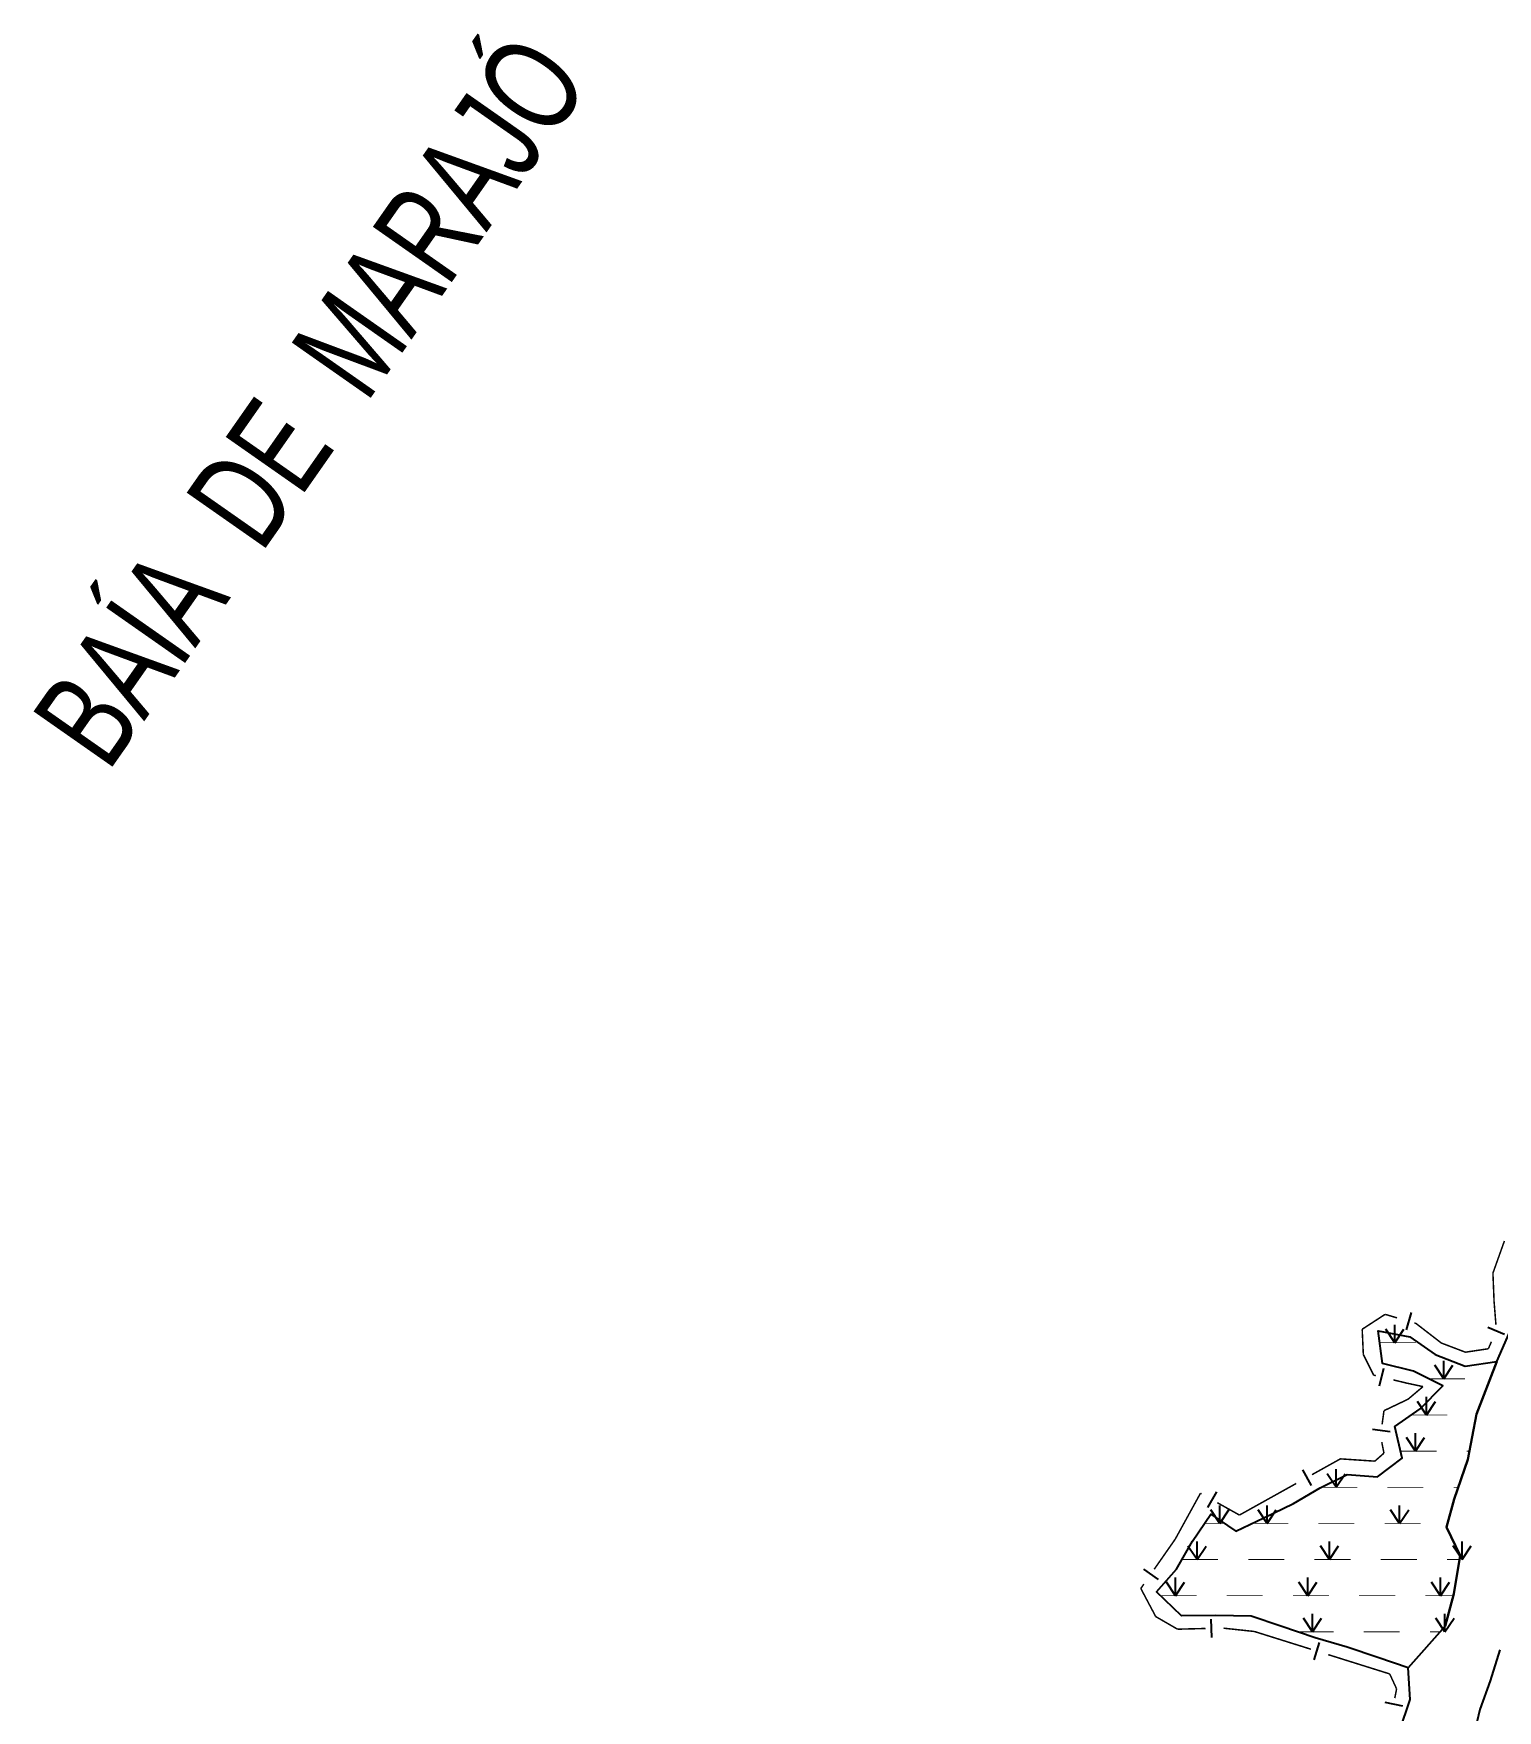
# Model space of a CAD drawing. Extents: x 209193 to 212081, y 4877574 to 4880493.
# Drawn here: x 209545.9 to 209788.9, y 4878682 to 4878960.4 of the extents above; entities that cross this region are included whole.
import ezdxf

# ---------------------------------------------------------------- set-up
doc = ezdxf.new("R2010")
doc.units = 0
doc.header["$LTSCALE"] = 1.5
doc.header["$MEASUREMENT"] = 0
doc.linetypes.add('TRACO_00', pattern=[10, -10])
for name, color, linetype in [('HD-ALAGADO-BREJO', 170, 'CONTINUOUS'), ('HD-CURSO-PERENE', 170, 'CONTINUOUS'), ('HD-PRAIA', 251, 'CONTINUOUS'), ('HD-TXT-PERENE', 170, 'CONTINUOUS'), ('LM-LIM-SETORES-BAIRROS', 250, 'CONTINUOUS')]:
    doc.layers.add(name, color=color, linetype=linetype)
doc.styles.add('ARIAL', font='ARIAL.SHX')

# ---------------------------------------------------------------- blocks, each defined once
blk = doc.blocks.new('*X10')
at = {"layer": 'HD-ALAGADO-BREJO'}
for points in [[(209771.903589, 4878743.056813), (209771.903059, 4878746.056813)], [(209771.903589, 4878743.056813), (209770.403192, 4878745.306548)], [(209771.903589, 4878743.056813), (209773.403192, 4878745.307078)], [(209780.060992, 4878737.056772), (209780.060571, 4878740.056771)], [(209780.060992, 4878737.056772), (209778.560676, 4878739.306561)], [(209780.060992, 4878737.056772), (209781.560676, 4878739.306982)], [(209777.143711, 4878731.056699), (209775.643404, 4878733.306495)], [(209777.143711, 4878731.056699), (209777.143302, 4878734.056699)], [(209777.143711, 4878731.056699), (209778.643404, 4878733.306904)], [(209775.354895, 4878725.056638), (209773.854597, 4878727.30644)], [(209775.354895, 4878725.056638), (209775.354497, 4878728.056638)], [(209775.354895, 4878725.056638), (209776.854597, 4878727.306837)], [(209762.159057, 4878719.056378), (209760.658845, 4878721.306237)], [(209762.159057, 4878719.056378), (209762.158775, 4878722.056378)], [(209762.159057, 4878719.056378), (209763.658845, 4878721.306519)], [(209742.832025, 4878713.056531), (209741.331471, 4878715.306162)], [(209742.832025, 4878713.056531), (209742.831287, 4878716.056531)], [(209742.832025, 4878713.056531), (209744.331471, 4878715.3069)], [(209750.70588, 4878713.056193), (209749.205702, 4878715.306074)], [(209750.70588, 4878713.056193), (209750.705643, 4878716.056193)], [(209750.70588, 4878713.056193), (209752.205702, 4878715.306311)], [(209772.70588, 4878713.057934), (209771.205702, 4878715.307815)], [(209772.70588, 4878713.057934), (209772.705643, 4878716.057934)], [(209772.70588, 4878713.057934), (209774.205702, 4878715.308053)], [(209739.058182, 4878707.056012), (209737.558032, 4878709.305912)], [(209739.058182, 4878707.056012), (209739.057982, 4878710.056012)], [(209739.058182, 4878707.056012), (209740.558032, 4878709.306112)], [(209761.058182, 4878707.057478), (209759.558032, 4878709.307378)], [(209761.058182, 4878707.057478), (209761.057982, 4878710.057478)], [(209761.058182, 4878707.057478), (209762.558032, 4878709.307578)], [(209783.058181, 4878707.058944), (209781.558032, 4878709.308844)], [(209783.058181, 4878707.058944), (209783.057982, 4878710.058944)], [(209783.058181, 4878707.058944), (209784.558032, 4878709.309043)], [(209735.476524, 4878701.055939), (209735.47633, 4878704.055939)], [(209757.476524, 4878701.057367), (209757.47633, 4878704.057367)], [(209779.476524, 4878701.058794), (209779.47633, 4878704.058794)], [(209735.476524, 4878701.055939), (209733.976378, 4878703.305841)], [(209735.476524, 4878701.055939), (209736.976378, 4878703.306036)], [(209757.476524, 4878701.057367), (209755.976378, 4878703.307269)], [(209757.476524, 4878701.057367), (209758.976378, 4878703.307464)], [(209779.476524, 4878701.058794), (209777.976378, 4878703.308697)], [(209779.476524, 4878701.058794), (209780.976378, 4878703.308892)], [(209758.233098, 4878695.056202), (209756.73289, 4878697.306064)], [(209758.233098, 4878695.056202), (209758.232821, 4878698.056202)], [(209758.233098, 4878695.056202), (209759.73289, 4878697.306341)], [(209780.233098, 4878695.058235), (209778.73289, 4878697.308096)], [(209780.233098, 4878695.058235), (209780.232821, 4878698.058235)], [(209780.233098, 4878695.058235), (209781.73289, 4878697.308373)]]:
    blk.add_lwpolyline(points, dxfattribs=at)
at = {"layer": 'HD-ALAGADO-BREJO', "const_width": 0.13}
for points in [[(209769.403589, 4878743.056372), (209770.403589, 4878743.056548)], [(209770.403589, 4878743.056548), (209775.403589, 4878743.057432)], [(209777.560992, 4878737.05642), (209778.560992, 4878737.056561)], [(209778.560992, 4878737.056561), (209783.560992, 4878737.057263)], [(209774.643711, 4878731.056358), (209775.643711, 4878731.056495)], [(209775.643711, 4878731.056495), (209780.643711, 4878731.057176)], [(209772.854895, 4878725.056307), (209773.854895, 4878725.05644)], [(209773.854895, 4878725.05644), (209778.854895, 4878725.057102)], [(209783.854895, 4878725.057764), (209784.320021, 4878725.056422)], [(209759.659057, 4878719.056142), (209760.659057, 4878719.056237)], [(209760.659057, 4878719.056237), (209765.659057, 4878719.056708)], [(209770.659057, 4878719.057179), (209776.659057, 4878719.057744)], [(209781.659057, 4878719.058215), (209782.44135, 4878719.05637)], [(209740.332025, 4878713.055916), (209741.332025, 4878713.056162)], [(209741.332025, 4878713.056162), (209743.332025, 4878713.056654)], [(209743.332025, 4878713.056654), (209743.64222, 4878713.055949)], [(209748.20588, 4878713.055995), (209749.20588, 4878713.056074)], [(209749.20588, 4878713.056074), (209754.20588, 4878713.05647)], [(209759.20588, 4878713.056865), (209765.20588, 4878713.05734)], [(209770.20588, 4878713.057736), (209771.20588, 4878713.057815)], [(209771.20588, 4878713.057815), (209776.20588, 4878713.058211)], [(209736.558182, 4878707.055845), (209737.558182, 4878707.055912)], [(209737.558182, 4878707.055912), (209742.558182, 4878707.056245)], [(209747.558182, 4878707.056578), (209753.558182, 4878707.056978)], [(209758.558182, 4878707.057311), (209759.558182, 4878707.057378)], [(209759.558182, 4878707.057378), (209764.558182, 4878707.057711)], [(209769.558182, 4878707.058044), (209775.558182, 4878707.058444)], [(209780.558181, 4878707.058777), (209781.558181, 4878707.058844)], [(209781.558181, 4878707.058844), (209782.558181, 4878707.05891)], [(209782.558181, 4878707.05891), (209782.650447, 4878707.056306)], [(209732.976524, 4878701.055777), (209733.976524, 4878701.055841)], [(209733.976524, 4878701.055841), (209738.976524, 4878701.056166)], [(209743.976524, 4878701.05649), (209749.976524, 4878701.05688)], [(209754.976524, 4878701.057204), (209755.976524, 4878701.057269)], [(209755.976524, 4878701.057269), (209760.976524, 4878701.057594)], [(209765.976524, 4878701.057918), (209771.976524, 4878701.058308)], [(209776.976524, 4878701.058632), (209777.976524, 4878701.058697)], [(209777.976524, 4878701.058697), (209780.976524, 4878701.058892)], [(209780.976524, 4878701.058892), (209781.613377, 4878701.056263)], [(209755.733098, 4878695.055971), (209756.733098, 4878695.056064)], [(209756.733098, 4878695.056064), (209761.733098, 4878695.056525)], [(209766.733098, 4878695.056987), (209772.733098, 4878695.057542)], [(209777.733098, 4878695.058004), (209778.733098, 4878695.058096)], [(209778.733098, 4878695.058096), (209779.439666, 4878695.056208)]]:
    blk.add_lwpolyline(points, dxfattribs=at)

msp = doc.modelspace()

# ---------------------------------------------------------------- linework, layer by layer
at = {"layer": 'HD-ALAGADO-BREJO', "linetype": 'TRACO_00'}
msp.add_polyline3d([(209774.09369, 4878689.056122, 2.453568), (209769.103661, 4878690.775618, 2.474017), (209763.993631, 4878692.535103, 2.474017), (209758.653521, 4878694.034642, 2.474017), (209752.993495, 4878696.014064, 2.474017), (209748.053455, 4878697.663578, 2.474017), (209742.172973, 4878697.763422, 2.474017), (209736.502476, 4878697.723303, 2.474017), (209732.303039, 4878701.692306, 2.474017), (209735.624196, 4878705.44153, 2.474017), (209738.325514, 4878710.110531, 2.474017), (209741.376818, 4878714.589582, 2.474017), (209745.526521, 4878711.780314, 2.474017), (209750.167433, 4878713.989917, 2.474017), (209755.058407, 4878716.369488, 2.474017), (209759.499395, 4878718.978996, 2.474017), (209764.010289, 4878721.158603, 2.474017), (209769.01064, 4878720.818793, 2.474017), (209773.121707, 4878723.888189, 2.474017), (209771.922824, 4878729.13697, 2.474017), (209776.103869, 4878732.086394, 2.474017), (209779.865076, 4878735.885617, 2.474017), (209775.025232, 4878738.344949, 2.474017), (209769.835084, 4878739.62454, 2.474017), (209769.156281, 4878745.023299, 2.474017), (209774.396506, 4878744.053638, 2.474017), (209778.616187, 4878741.124399, 2.474017), (209783.55616, 4878739.184951, 2.474017), (209788.856785, 4878739.914905, 2.402446), (209785.484466, 4878731.186811, 2.289978), (209784.05259, 4878723.648491, 2.330875), (209781.740859, 4878717.059935, 2.330875), (209780.479674, 4878712.430957, 2.330875), (209782.75877, 4878707.702083, 2.330875), (209781.697207, 4878701.373496, 2.3411), (209780.275834, 4878695.994686, 2.3411)], close=True, dxfattribs=at)
at = {"layer": 'HD-CURSO-PERENE', "linetype": 'Continuous'}
msp.add_polyline3d([(209772.671128, 4878678.568471, 2.197958), (209774.432498, 4878683.807322, 2.197958), (209774.09369, 4878689.056122, 2.197958), (209769.103661, 4878690.775618, 2.197958), (209763.993631, 4878692.535103, 2.197958), (209758.653521, 4878694.034642, 2.197958), (209752.993495, 4878696.014064, 2.197958), (209748.053455, 4878697.663578, 2.197958), (209742.172973, 4878697.763422, 2.197958), (209736.502476, 4878697.723303, 2.197958), (209732.303039, 4878701.692306, 2.197958), (209735.624196, 4878705.44153, 2.197958), (209738.325514, 4878710.110531, 2.197958), (209741.376818, 4878714.589582, 2.197958), (209745.526521, 4878711.780314, 2.197958), (209750.167433, 4878713.989917, 2.197958), (209755.058407, 4878716.369488, 2.197958), (209759.499395, 4878718.978996, 2.197958), (209764.010289, 4878721.158603, 2.197958), (209769.01064, 4878720.818793, 2.197958), (209773.121707, 4878723.888189, 2.197958), (209771.922824, 4878729.13697, 2.197958), (209776.103869, 4878732.086394, 2.197958), (209779.865076, 4878735.885617, 2.197958), (209775.025232, 4878738.344949, 2.197958), (209769.835084, 4878739.62454, 2.197958), (209769.156281, 4878745.023299, 2.197958), (209774.396506, 4878744.053638, 2.197958), (209778.616187, 4878741.124399, 2.197958), (209783.55616, 4878739.184951, 2.197958), (209788.856785, 4878739.914905, 2.197958), (209791.008128, 4878744.893823, 2.197958)], dxfattribs=at)
at = {"layer": 'HD-PRAIA', "linetype": 'Continuous'}
for points in [[(209772.671128, 4878678.568471, 2.197958), (209774.432498, 4878683.807322, 2.197958), (209774.09369, 4878689.056122, 2.197958), (209780.275834, 4878695.994686, 2.3411), (209781.697207, 4878701.373496, 2.3411), (209782.75877, 4878707.702083, 2.330875), (209780.479674, 4878712.430957, 2.330875), (209781.740859, 4878717.059935, 2.330875), (209784.05259, 4878723.648491, 2.330875), (209785.484466, 4878731.186811, 2.289978), (209788.856785, 4878739.914905, 2.197958), (209791.008128, 4878744.893823, 2.197958)], [(209789.345695, 4878692.045788, 3.414665), (209787.744364, 4878686.916916, 3.394216), (209786.003106, 4878682.14796, 3.40444), (209785.537396, 4878680.078723, 3.40444)]]:
    msp.add_polyline3d(points, dxfattribs=at)
at = {"layer": 'LM-LIM-SETORES-BAIRROS', "const_width": 0.25}
for points in [[(209790.098948, 4878759.96142), (209788.32981, 4878755.007835)], [(209788.32981, 4878755.007835), (209788.194388, 4878754.628653)], [(209788.194388, 4878754.628653), (209788.378136, 4878750.034966)], [(209788.378136, 4878750.034966), (209788.384844, 4878749.867255)], [(209788.384844, 4878749.867255), (209788.69044, 4878746.047304)], [(209766.988762, 4878745.625441), (209766.48241, 4878745.296312)], [(209770.291529, 4878747.772239), (209766.988762, 4878745.625441)], [(209770.349859, 4878747.754956), (209770.291529, 4878747.772239)], [(209772.267455, 4878747.18678), (209770.349859, 4878747.754956)], [(209775.43384, 4878746.248592), (209775.143849, 4878746.334515)], [(209775.985799, 4878745.822078), (209775.43384, 4878746.248592)], [(209779.623871, 4878743.010841), (209775.985799, 4878745.822078)], [(209766.48241, 4878745.296312), (209766.636618, 4878741.903734)], [(209779.999838, 4878742.867616), (209779.623871, 4878743.010841)], [(209783.623446, 4878741.487193), (209779.999838, 4878742.867616)], [(209787.941856, 4878743.222654), (209787.541037, 4878742.306497)], [(209766.636618, 4878741.903734), (209766.672866, 4878741.106281)], [(209766.672866, 4878741.106281), (209768.104721, 4878738.242572)], [(209783.744451, 4878741.505343), (209783.623446, 4878741.487193)], [(209787.432565, 4878742.058561), (209783.744451, 4878741.505343)], [(209787.541037, 4878742.306497), (209787.432565, 4878742.058561)], [(209768.104721, 4878738.242572), (209768.38697, 4878737.678074)], [(209768.38697, 4878737.678074), (209768.745543, 4878737.591522)], [(209771.66179, 4878736.8876), (209773.605954, 4878736.418319)], [(209773.605954, 4878736.418319), (209773.910192, 4878736.344883)], [(209773.910192, 4878736.344883), (209776.537571, 4878735.781873)], [(209776.576576, 4878735.773515), (209774.316869, 4878733.861455)], [(209776.537571, 4878735.781873), (209776.576576, 4878735.773515)], [(209770.101073, 4878731.77394), (209769.792087, 4878729.508041)], [(209770.744931, 4878732.080539), (209770.101073, 4878731.77394)], [(209774.100648, 4878733.678499), (209770.744931, 4878732.080539)], [(209774.316869, 4878733.861455), (209774.100648, 4878733.678499)], [(209769.737208, 4878726.546395), (209769.933324, 4878725.565814)], [(209762.863747, 4878723.77479), (209758.151325, 4878721.150828)], [(209763.468695, 4878723.734461), (209762.863747, 4878723.77479)], [(209768.577426, 4878723.393878), (209763.468695, 4878723.734461)], [(209769.23964, 4878723.973315), (209768.577426, 4878723.393878)], [(209770.101073, 4878724.72707), (209769.23964, 4878723.973315)], [(209769.933324, 4878725.565814), (209770.101073, 4878724.72707)], [(209739.628122, 4878718.061112), (209735.872759, 4878711.23318)], [(209739.809238, 4878717.9599), (209739.628122, 4878718.061112)], [(209755.53026, 4878719.691371), (209746.793374, 4878714.826514)], [(209746.103624, 4878714.442449), (209742.428068, 4878716.496436)], [(209746.793374, 4878714.826514), (209746.103624, 4878714.442449)], [(209735.438091, 4878710.442874), (209731.948901, 4878705.441701)], [(209735.872759, 4878711.23318), (209735.438091, 4878710.442874)], [(209730.232356, 4878702.98132), (209729.724413, 4878702.253268)], [(209729.724413, 4878702.253268), (209732.120614, 4878697.73735)], [(209732.120614, 4878697.73735), (209732.20034, 4878697.587097)], [(209732.20034, 4878697.587097), (209735.514841, 4878695.668176)], [(209735.514841, 4878695.668176), (209735.819003, 4878695.492082)], [(209735.819003, 4878695.492082), (209740.466016, 4878695.611239)], [(209743.46386, 4878695.65928), (209748.435406, 4878695.126613)], [(209748.435406, 4878695.126613), (209748.579551, 4878695.11117)], [(209748.579551, 4878695.11117), (209757.983139, 4878692.162587)], [(209760.845714, 4878691.265), (209770.387632, 4878688.273043)], [(209770.387632, 4878688.273043), (209771.053353, 4878688.0643)], [(209771.053353, 4878688.0643), (209772.018159, 4878685.973887)], [(209772.196089, 4878685.588373), (209771.894382, 4878684.042127)], [(209772.018159, 4878685.973887), (209772.196089, 4878685.588373)]]:
    msp.add_lwpolyline(points, dxfattribs=at)
at = {"layer": 'LM-LIM-SETORES-BAIRROS'}
for points in [[(209774.611184, 4878748.056801), (209773.758919, 4878745.180406)], [(209787.369257, 4878745.656197), (209790.117729, 4878744.453741)], [(209769.365665, 4878735.898758), (209770.069586, 4878738.815005)], [(209768.170729, 4878728.71988), (209771.14322, 4878728.314541)], [(209756.547908, 4878721.974875), (209758.007365, 4878719.353809)], [(209742.286857, 4878718.293673), (209740.823393, 4878715.674842)], [(209730.146529, 4878705.479846), (209732.60691, 4878703.763302)], [(209741.504137, 4878694.137365), (209741.427238, 4878697.136379)], [(209758.488537, 4878690.432104), (209759.386124, 4878693.294679)], [(209770.230636, 4878683.347902), (209773.175108, 4878682.773371)]]:
    msp.add_lwpolyline(points, dxfattribs=at)

# ---------------------------------------------------------------- block references
at = {"layer": 'HD-ALAGADO-BREJO'}
msp.add_blockref('*X10', (0, 0), dxfattribs=at)

# ---------------------------------------------------------------- texts
at = {"layer": 'HD-TXT-PERENE', "style": 'ARIAL', "width": 0.7}
msp.add_text('BAÍA  DE  MARAJÓ', height=16, rotation=55, dxfattribs=at).set_placement((209558.237131, 4878837.658626))

doc.saveas('drawing.dxf')
